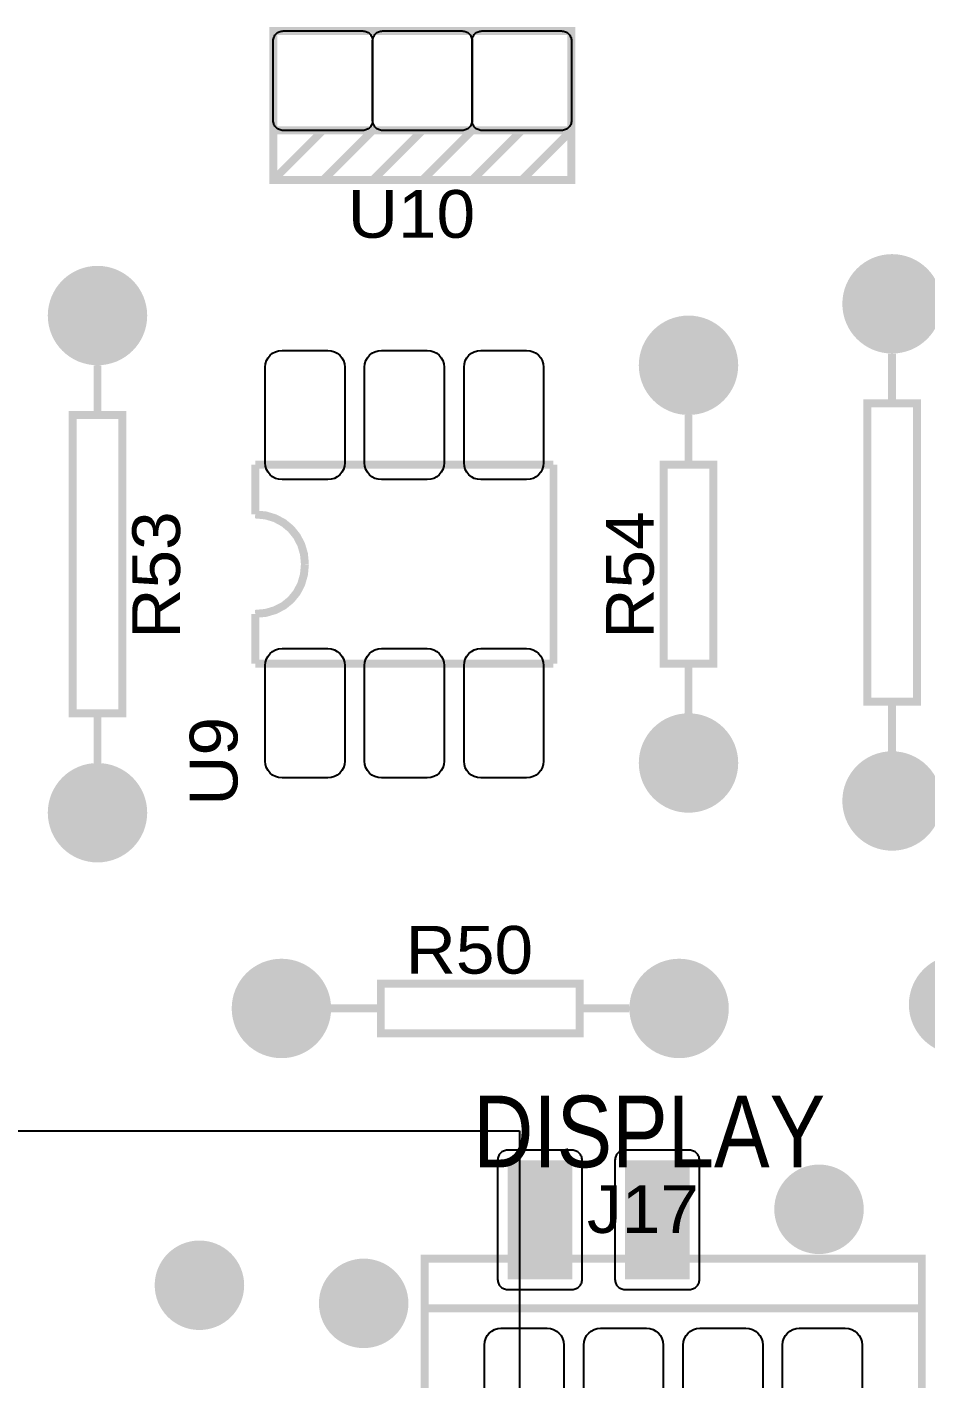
# Model space of a CAD drawing. Header units: inches. Extents: x 18.7 to 39.4, y 4.3 to 20.5.
# Drawn here: x 34.008 to 34.981, y 12.994 to 14.457 of the extents above; entities that cross this region are included whole.
import ezdxf

# ---------------------------------------------------------------- set-up
doc = ezdxf.new("R2010")
doc.units = ezdxf.units.IN
doc.header["$MEASUREMENT"] = 0
doc.layers.add('WIRES', color=7, linetype='Continuous')
doc.styles.get("Standard").update_dxf_attribs({"font": 'arial.ttf'})

# ---------------------------------------------------------------- blocks, each defined once
blk = doc.blocks.new('RPAD')
blk.add_trace([(-0.5, -0.5), (-0.5, 0.5), (0.5, -0.5), (0.5, 0.5)])
blk = doc.blocks.new('EPAD')
at = {"const_width": 0.5}
blk.add_lwpolyline([(-0.25, 0, 1), (0.25, 0, 1)], format="xyb", close=True, dxfattribs=at)
blk = doc.blocks.new('tarjetacontrol3')
at = {"const_width": 0.012}
for points in [[(51.4424, 41.9215), (51.8924, 41.9215), (51.8924, 42.0715), (51.4424, 42.0715), (51.4424, 41.9215)], [(51.4424, 41.9215), (51.8924, 41.9215), (51.8924, 42.0715), (51.4424, 42.0715), (51.4424, 41.9215)], [(51.4424, 41.9215), (51.8924, 41.9215), (51.8924, 42.0715), (51.4424, 42.0715), (51.4424, 41.9215)], [(51.8924, 41.9215), (51.8924, 41.8465), (51.4424, 41.8465), (51.4424, 41.9215)], [(51.5174, 41.9215), (51.4424, 41.8465)], [(51.8924, 41.9215), (51.8924, 41.8465), (51.4424, 41.8465), (51.4424, 41.9215)], [(51.5174, 41.9215), (51.4424, 41.8465)], [(51.8924, 41.9215), (51.8924, 41.8465), (51.4424, 41.8465), (51.4424, 41.9215)], [(51.5174, 41.9215), (51.4424, 41.8465)], [(51.5924, 41.9215), (51.5174, 41.8465)], [(51.5924, 41.9215), (51.5174, 41.8465)], [(51.5924, 41.9215), (51.5174, 41.8465)], [(51.6674, 41.9215), (51.5924, 41.8465)], [(51.6674, 41.9215), (51.5924, 41.8465)], [(51.6674, 41.9215), (51.5924, 41.8465)], [(51.7424, 41.9215), (51.6674, 41.8465)], [(51.7424, 41.9215), (51.6674, 41.8465)], [(51.7424, 41.9215), (51.6674, 41.8465)], [(51.8174, 41.9215), (51.7424, 41.8465)], [(51.8174, 41.9215), (51.7424, 41.8465)], [(51.8174, 41.9215), (51.7424, 41.8465)], [(51.8924, 41.9215), (51.8174, 41.8465)], [(51.8924, 41.9215), (51.8174, 41.8465)], [(51.8924, 41.9215), (51.8174, 41.8465)], [(52.3761, 41.5849), (52.3761, 41.5099)], [(52.3761, 41.5849), (52.3761, 41.5099)], [(52.3761, 41.5849), (52.3761, 41.5099)], [(51.1773, 41.5672), (51.1773, 41.4922)], [(51.1773, 41.5672), (51.1773, 41.4922)], [(51.1773, 41.5672), (51.1773, 41.4922)], [(52.3386, 41.0599), (52.4136, 41.0599), (52.4136, 41.5099), (52.3386, 41.5099), (52.3386, 41.0599)], [(52.3386, 41.0599), (52.4136, 41.0599), (52.4136, 41.5099), (52.3386, 41.5099), (52.3386, 41.0599)], [(52.3386, 41.0599), (52.4136, 41.0599), (52.4136, 41.5099), (52.3386, 41.5099), (52.3386, 41.0599)], [(51.1398, 41.0422), (51.2148, 41.0422), (51.2148, 41.4922), (51.1398, 41.4922), (51.1398, 41.0422)], [(51.1398, 41.0422), (51.2148, 41.0422), (51.2148, 41.4922), (51.1398, 41.4922), (51.1398, 41.0422)], [(51.1398, 41.0422), (51.2148, 41.0422), (51.2148, 41.4922), (51.1398, 41.4922), (51.1398, 41.0422)], [(52.069, 41.4172), (52.069, 41.4922)], [(52.069, 41.4172), (52.069, 41.4922)], [(52.069, 41.4172), (52.069, 41.4922)], [(51.4153, 41.3422), (51.4153, 41.4172)], [(51.4153, 41.4172), (51.8653, 41.4172)], [(51.4153, 41.3422), (51.4153, 41.4172)], [(51.4153, 41.4172), (51.8653, 41.4172)], [(51.4153, 41.3422), (51.4153, 41.4172)], [(51.4153, 41.4172), (51.8653, 41.4172)], [(51.8653, 41.1172), (51.8653, 41.4172)], [(51.8653, 41.1172), (51.8653, 41.4172)], [(51.8653, 41.1172), (51.8653, 41.4172)], [(52.0315, 41.1172), (52.1065, 41.1172), (52.1065, 41.4172), (52.0315, 41.4172), (52.0315, 41.1172)], [(52.0315, 41.1172), (52.1065, 41.1172), (52.1065, 41.4172), (52.0315, 41.4172), (52.0315, 41.1172)], [(52.0315, 41.1172), (52.1065, 41.1172), (52.1065, 41.4172), (52.0315, 41.4172), (52.0315, 41.1172)], [(51.4903, 41.2672), (51.4888, 41.2825), (51.4847, 41.2966), (51.478, 41.3094), (51.4691, 41.3204), (51.4581, 41.3295), (51.4453, 41.3364), (51.431, 41.3407), (51.4153, 41.3422)], [(51.4903, 41.2672), (51.4888, 41.2825), (51.4847, 41.2966), (51.478, 41.3094), (51.4691, 41.3204), (51.4581, 41.3295), (51.4453, 41.3364), (51.431, 41.3407), (51.4153, 41.3422)], [(51.4903, 41.2672), (51.4888, 41.2825), (51.4847, 41.2966), (51.478, 41.3094), (51.4691, 41.3204), (51.4581, 41.3295), (51.4453, 41.3364), (51.431, 41.3407), (51.4153, 41.3422)], [(51.4903, 41.2672), (51.4888, 41.2515), (51.4847, 41.2371), (51.478, 41.2243), (51.4691, 41.2134), (51.4581, 41.2044), (51.4453, 41.1978), (51.431, 41.1936), (51.4153, 41.1922)], [(51.4903, 41.2672), (51.4888, 41.2515), (51.4847, 41.2371), (51.478, 41.2243), (51.4691, 41.2134), (51.4581, 41.2044), (51.4453, 41.1978), (51.431, 41.1936), (51.4153, 41.1922)], [(51.4903, 41.2672), (51.4888, 41.2515), (51.4847, 41.2371), (51.478, 41.2243), (51.4691, 41.2134), (51.4581, 41.2044), (51.4453, 41.1978), (51.431, 41.1936), (51.4153, 41.1922)], [(51.4153, 41.1172), (51.4153, 41.1922)], [(51.4153, 41.1172), (51.4153, 41.1922)], [(51.4153, 41.1172), (51.4153, 41.1922)], [(51.4153, 41.1172), (51.8653, 41.1172)], [(51.4153, 41.1172), (51.8653, 41.1172)], [(51.4153, 41.1172), (51.8653, 41.1172)], [(52.069, 41.0422), (52.069, 41.1172)], [(52.069, 41.0422), (52.069, 41.1172)], [(52.069, 41.0422), (52.069, 41.1172)], [(52.3761, 41.0599), (52.3761, 40.9849)], [(52.3761, 41.0599), (52.3761, 40.9849)], [(52.3761, 41.0599), (52.3761, 40.9849)], [(51.1773, 41.0422), (51.1773, 40.9672)], [(51.1773, 41.0422), (51.1773, 40.9672)], [(51.1773, 41.0422), (51.1773, 40.9672)], [(51.6048, 40.5594), (51.9048, 40.5594), (51.9048, 40.6344), (51.6048, 40.6344), (51.6048, 40.5594)], [(51.6048, 40.5594), (51.9048, 40.5594), (51.9048, 40.6344), (51.6048, 40.6344), (51.6048, 40.5594)], [(51.6048, 40.5594), (51.9048, 40.5594), (51.9048, 40.6344), (51.6048, 40.6344), (51.6048, 40.5594)], [(51.5298, 40.5969), (51.6048, 40.5969)], [(51.5298, 40.5969), (51.6048, 40.5969)], [(51.5298, 40.5969), (51.6048, 40.5969)], [(51.9048, 40.5969), (51.9798, 40.5969)], [(51.9048, 40.5969), (51.9798, 40.5969)], [(51.9048, 40.5969), (51.9798, 40.5969)], [(51.671, 39.8445), (52.421, 39.8445), (52.421, 40.2195), (51.671, 40.2195), (51.671, 39.8445)], [(51.671, 39.8445), (52.421, 39.8445), (52.421, 40.2195), (51.671, 40.2195), (51.671, 39.8445)], [(51.671, 39.8445), (52.421, 39.8445), (52.421, 40.2195), (51.671, 40.2195), (51.671, 39.8445)], [(51.671, 40.1445), (52.421, 40.1445)], [(51.671, 40.1445), (52.421, 40.1445)], [(51.671, 40.1445), (52.421, 40.1445)]]:
    blk.add_lwpolyline(points, dxfattribs=at)
for points in [[(51.5774, 41.9215), (51.4574, 41.9215), (51.4559, 41.9216), (51.4544, 41.9218), (51.4529, 41.9222), (51.4515, 41.9227), (51.4502, 41.9233), (51.449, 41.924), (51.4478, 41.9249), (51.4468, 41.9258), (51.4458, 41.9269), (51.445, 41.9281), (51.4442, 41.9293), (51.4436, 41.9306), (51.4431, 41.932), (51.4427, 41.9334), (51.4425, 41.9349), (51.4424, 41.9365), (51.4424, 42.0565), (51.4425, 42.0581), (51.4427, 42.0596), (51.4431, 42.061), (51.4436, 42.0624), (51.4442, 42.0637), (51.445, 42.065), (51.4458, 42.0661), (51.4468, 42.0672), (51.4478, 42.0681), (51.449, 42.069), (51.4502, 42.0697), (51.4515, 42.0703), (51.4529, 42.0708), (51.4544, 42.0712), (51.4559, 42.0714), (51.4574, 42.0715), (51.5774, 42.0715), (51.579, 42.0714), (51.5805, 42.0712), (51.582, 42.0708), (51.5833, 42.0703), (51.5847, 42.0697), (51.5859, 42.069), (51.587, 42.0681), (51.5881, 42.0672), (51.5891, 42.0661), (51.5899, 42.065), (51.5907, 42.0637), (51.5913, 42.0624), (51.5918, 42.061), (51.5921, 42.0596), (51.5924, 42.0581), (51.5924, 42.0565), (51.5924, 41.9365), (51.5924, 41.9349), (51.5921, 41.9334), (51.5918, 41.932), (51.5913, 41.9306), (51.5907, 41.9293), (51.5899, 41.9281), (51.5891, 41.9269), (51.5881, 41.9258), (51.587, 41.9249), (51.5859, 41.924), (51.5847, 41.9233), (51.5833, 41.9227), (51.582, 41.9222), (51.5805, 41.9218), (51.579, 41.9216), (51.5774, 41.9215)], [(51.7274, 41.9215), (51.6074, 41.9215), (51.6059, 41.9216), (51.6044, 41.9218), (51.6029, 41.9222), (51.6015, 41.9227), (51.6002, 41.9233), (51.599, 41.924), (51.5978, 41.9249), (51.5968, 41.9258), (51.5958, 41.9269), (51.595, 41.9281), (51.5942, 41.9293), (51.5936, 41.9306), (51.5931, 41.932), (51.5927, 41.9334), (51.5925, 41.9349), (51.5924, 41.9365), (51.5924, 42.0565), (51.5925, 42.0581), (51.5927, 42.0596), (51.5931, 42.061), (51.5936, 42.0624), (51.5942, 42.0637), (51.595, 42.065), (51.5958, 42.0661), (51.5968, 42.0672), (51.5978, 42.0681), (51.599, 42.069), (51.6002, 42.0697), (51.6015, 42.0703), (51.6029, 42.0708), (51.6044, 42.0712), (51.6059, 42.0714), (51.6074, 42.0715), (51.7274, 42.0715), (51.729, 42.0714), (51.7305, 42.0712), (51.732, 42.0708), (51.7333, 42.0703), (51.7347, 42.0697), (51.7359, 42.069), (51.737, 42.0681), (51.7381, 42.0672), (51.7391, 42.0661), (51.7399, 42.065), (51.7407, 42.0637), (51.7413, 42.0624), (51.7418, 42.061), (51.7421, 42.0596), (51.7424, 42.0581), (51.7424, 42.0565), (51.7424, 41.9365), (51.7424, 41.9349), (51.7421, 41.9334), (51.7418, 41.932), (51.7413, 41.9306), (51.7407, 41.9293), (51.7399, 41.9281), (51.7391, 41.9269), (51.7381, 41.9258), (51.737, 41.9249), (51.7359, 41.924), (51.7347, 41.9233), (51.7333, 41.9227), (51.732, 41.9222), (51.7305, 41.9218), (51.729, 41.9216), (51.7274, 41.9215)], [(51.8774, 41.9215), (51.7574, 41.9215), (51.7559, 41.9216), (51.7544, 41.9218), (51.7529, 41.9222), (51.7515, 41.9227), (51.7502, 41.9233), (51.749, 41.924), (51.7478, 41.9249), (51.7468, 41.9258), (51.7458, 41.9269), (51.745, 41.9281), (51.7442, 41.9293), (51.7436, 41.9306), (51.7431, 41.932), (51.7427, 41.9334), (51.7425, 41.9349), (51.7424, 41.9365), (51.7424, 42.0565), (51.7425, 42.0581), (51.7427, 42.0596), (51.7431, 42.061), (51.7436, 42.0624), (51.7442, 42.0637), (51.745, 42.065), (51.7458, 42.0661), (51.7468, 42.0672), (51.7478, 42.0681), (51.749, 42.069), (51.7502, 42.0697), (51.7515, 42.0703), (51.7529, 42.0708), (51.7544, 42.0712), (51.7559, 42.0714), (51.7574, 42.0715), (51.8774, 42.0715), (51.879, 42.0714), (51.8805, 42.0712), (51.882, 42.0708), (51.8833, 42.0703), (51.8847, 42.0697), (51.8859, 42.069), (51.887, 42.0681), (51.8881, 42.0672), (51.8891, 42.0661), (51.8899, 42.065), (51.8907, 42.0637), (51.8913, 42.0624), (51.8918, 42.061), (51.8921, 42.0596), (51.8924, 42.0581), (51.8924, 42.0565), (51.8924, 41.9365), (51.8924, 41.9349), (51.8921, 41.9334), (51.8918, 41.932), (51.8913, 41.9306), (51.8907, 41.9293), (51.8899, 41.9281), (51.8891, 41.9269), (51.8881, 41.9258), (51.887, 41.9249), (51.8859, 41.924), (51.8847, 41.9233), (51.8833, 41.9227), (51.882, 41.9222), (51.8805, 41.9218), (51.879, 41.9216), (51.8774, 41.9215)], [(51.4558, 41.5897), (51.5248, 41.5897), (51.53, 41.5892), (51.5348, 41.5877), (51.5391, 41.5854), (51.5429, 41.5823), (51.546, 41.5785), (51.5483, 41.5742), (51.5498, 41.5694), (51.5503, 41.5642), (51.5503, 41.4202), (51.5498, 41.415), (51.5483, 41.4101), (51.546, 41.4058), (51.5429, 41.402), (51.5391, 41.399), (51.5348, 41.3966), (51.53, 41.3952), (51.5248, 41.3947), (51.4558, 41.3947), (51.4506, 41.3952), (51.4457, 41.3966), (51.4414, 41.399), (51.4376, 41.402), (51.4346, 41.4058), (51.4322, 41.4101), (51.4308, 41.415), (51.4303, 41.4202), (51.4303, 41.5642), (51.4308, 41.5694), (51.4322, 41.5742), (51.4346, 41.5785), (51.4376, 41.5823), (51.4414, 41.5854), (51.4457, 41.5877), (51.4506, 41.5892), (51.4558, 41.5897)], [(51.6058, 41.5897), (51.6748, 41.5897), (51.68, 41.5892), (51.6848, 41.5877), (51.6891, 41.5854), (51.6929, 41.5823), (51.696, 41.5785), (51.6983, 41.5742), (51.6998, 41.5694), (51.7003, 41.5642), (51.7003, 41.4202), (51.6998, 41.415), (51.6983, 41.4101), (51.696, 41.4058), (51.6929, 41.402), (51.6891, 41.399), (51.6848, 41.3966), (51.68, 41.3952), (51.6748, 41.3947), (51.6058, 41.3947), (51.6006, 41.3952), (51.5957, 41.3966), (51.5914, 41.399), (51.5876, 41.402), (51.5846, 41.4058), (51.5822, 41.4101), (51.5808, 41.415), (51.5803, 41.4202), (51.5803, 41.5642), (51.5808, 41.5694), (51.5822, 41.5742), (51.5846, 41.5785), (51.5876, 41.5823), (51.5914, 41.5854), (51.5957, 41.5877), (51.6006, 41.5892), (51.6058, 41.5897)], [(51.7558, 41.5897), (51.8248, 41.5897), (51.83, 41.5892), (51.8348, 41.5877), (51.8391, 41.5854), (51.8429, 41.5823), (51.846, 41.5785), (51.8483, 41.5742), (51.8498, 41.5694), (51.8503, 41.5642), (51.8503, 41.4202), (51.8498, 41.415), (51.8483, 41.4101), (51.846, 41.4058), (51.8429, 41.402), (51.8391, 41.399), (51.8348, 41.3966), (51.83, 41.3952), (51.8248, 41.3947), (51.7558, 41.3947), (51.7506, 41.3952), (51.7457, 41.3966), (51.7414, 41.399), (51.7376, 41.402), (51.7346, 41.4058), (51.7322, 41.4101), (51.7308, 41.415), (51.7303, 41.4202), (51.7303, 41.5642), (51.7308, 41.5694), (51.7322, 41.5742), (51.7346, 41.5785), (51.7376, 41.5823), (51.7414, 41.5854), (51.7457, 41.5877), (51.7506, 41.5892), (51.7558, 41.5897)], [(51.4558, 41.1397), (51.5248, 41.1397), (51.53, 41.1392), (51.5348, 41.1377), (51.5391, 41.1354), (51.5429, 41.1323), (51.546, 41.1285), (51.5483, 41.1242), (51.5498, 41.1194), (51.5503, 41.1142), (51.5503, 40.9702), (51.5498, 40.965), (51.5483, 40.9601), (51.546, 40.9558), (51.5429, 40.952), (51.5391, 40.949), (51.5348, 40.9466), (51.53, 40.9452), (51.5248, 40.9447), (51.4558, 40.9447), (51.4506, 40.9452), (51.4457, 40.9466), (51.4414, 40.949), (51.4376, 40.952), (51.4346, 40.9558), (51.4322, 40.9601), (51.4308, 40.965), (51.4303, 40.9702), (51.4303, 41.1142), (51.4308, 41.1194), (51.4322, 41.1242), (51.4346, 41.1285), (51.4376, 41.1323), (51.4414, 41.1354), (51.4457, 41.1377), (51.4506, 41.1392), (51.4558, 41.1397)], [(51.6058, 41.1397), (51.6748, 41.1397), (51.68, 41.1392), (51.6848, 41.1377), (51.6891, 41.1354), (51.6929, 41.1323), (51.696, 41.1285), (51.6983, 41.1242), (51.6998, 41.1194), (51.7003, 41.1142), (51.7003, 40.9702), (51.6998, 40.965), (51.6983, 40.9601), (51.696, 40.9558), (51.6929, 40.952), (51.6891, 40.949), (51.6848, 40.9466), (51.68, 40.9452), (51.6748, 40.9447), (51.6058, 40.9447), (51.6006, 40.9452), (51.5957, 40.9466), (51.5914, 40.949), (51.5876, 40.952), (51.5846, 40.9558), (51.5822, 40.9601), (51.5808, 40.965), (51.5803, 40.9702), (51.5803, 41.1142), (51.5808, 41.1194), (51.5822, 41.1242), (51.5846, 41.1285), (51.5876, 41.1323), (51.5914, 41.1354), (51.5957, 41.1377), (51.6006, 41.1392), (51.6058, 41.1397)], [(51.7558, 41.1397), (51.8248, 41.1397), (51.83, 41.1392), (51.8348, 41.1377), (51.8391, 41.1354), (51.8429, 41.1323), (51.846, 41.1285), (51.8483, 41.1242), (51.8498, 41.1194), (51.8503, 41.1142), (51.8503, 40.9702), (51.8498, 40.965), (51.8483, 40.9601), (51.846, 40.9558), (51.8429, 40.952), (51.8391, 40.949), (51.8348, 40.9466), (51.83, 40.9452), (51.8248, 40.9447), (51.7558, 40.9447), (51.7506, 40.9452), (51.7457, 40.9466), (51.7414, 40.949), (51.7376, 40.952), (51.7346, 40.9558), (51.7322, 40.9601), (51.7308, 40.965), (51.7303, 40.9702), (51.7303, 41.1142), (51.7308, 41.1194), (51.7322, 41.1242), (51.7346, 41.1285), (51.7376, 41.1323), (51.7414, 41.1354), (51.7457, 41.1377), (51.7506, 41.1392), (51.7558, 41.1397)], [(51.8935, 40.383), (51.796, 40.383), (51.7945, 40.3829), (51.793, 40.3827), (51.7915, 40.3823), (51.7901, 40.3818), (51.7888, 40.3812), (51.7876, 40.3805), (51.7864, 40.3796), (51.7854, 40.3787), (51.7844, 40.3776), (51.7835, 40.3765), (51.7828, 40.3752), (51.7822, 40.3739), (51.7817, 40.3725), (51.7813, 40.3711), (51.7811, 40.3696), (51.781, 40.368), (51.781, 40.188), (51.7811, 40.1864), (51.7813, 40.1849), (51.7817, 40.1835), (51.7822, 40.1821), (51.7828, 40.1808), (51.7835, 40.1795), (51.7844, 40.1784), (51.7854, 40.1773), (51.7864, 40.1764), (51.7876, 40.1755), (51.7888, 40.1748), (51.7901, 40.1742), (51.7915, 40.1737), (51.793, 40.1733), (51.7945, 40.1731), (51.796, 40.173), (51.8935, 40.173), (51.8951, 40.1731), (51.8966, 40.1733), (51.898, 40.1737), (51.8994, 40.1742), (51.9007, 40.1748), (51.902, 40.1755), (51.9031, 40.1764), (51.9042, 40.1773), (51.9051, 40.1784), (51.906, 40.1795), (51.9067, 40.1808), (51.9074, 40.1821), (51.9079, 40.1835), (51.9082, 40.1849), (51.9084, 40.1864), (51.9085, 40.188), (51.9085, 40.368), (51.9084, 40.3696), (51.9082, 40.3711), (51.9079, 40.3725), (51.9074, 40.3739), (51.9067, 40.3752), (51.906, 40.3765), (51.9051, 40.3776), (51.9042, 40.3787), (51.9031, 40.3796), (51.902, 40.3805), (51.9007, 40.3812), (51.8994, 40.3818), (51.898, 40.3823), (51.8966, 40.3827), (51.8951, 40.3829), (51.8935, 40.383)], [(52.0705, 40.383), (51.973, 40.383), (51.9715, 40.3829), (51.97, 40.3827), (51.9685, 40.3823), (51.9671, 40.3818), (51.9658, 40.3812), (51.9646, 40.3805), (51.9634, 40.3796), (51.9624, 40.3787), (51.9614, 40.3776), (51.9605, 40.3765), (51.9598, 40.3752), (51.9592, 40.3739), (51.9587, 40.3725), (51.9583, 40.3711), (51.9581, 40.3696), (51.958, 40.368), (51.958, 40.188), (51.9581, 40.1864), (51.9583, 40.1849), (51.9587, 40.1835), (51.9592, 40.1821), (51.9598, 40.1808), (51.9605, 40.1795), (51.9614, 40.1784), (51.9624, 40.1773), (51.9634, 40.1764), (51.9646, 40.1755), (51.9658, 40.1748), (51.9671, 40.1742), (51.9685, 40.1737), (51.97, 40.1733), (51.9715, 40.1731), (51.973, 40.173), (52.0705, 40.173), (52.0721, 40.1731), (52.0736, 40.1733), (52.075, 40.1737), (52.0764, 40.1742), (52.0777, 40.1748), (52.079, 40.1755), (52.0801, 40.1764), (52.0812, 40.1773), (52.0821, 40.1784), (52.083, 40.1795), (52.0837, 40.1808), (52.0844, 40.1821), (52.0849, 40.1835), (52.0852, 40.1849), (52.0854, 40.1864), (52.0855, 40.188), (52.0855, 40.368), (52.0854, 40.3696), (52.0852, 40.3711), (52.0849, 40.3725), (52.0844, 40.3739), (52.0837, 40.3752), (52.083, 40.3765), (52.0821, 40.3776), (52.0812, 40.3787), (52.0801, 40.3796), (52.079, 40.3805), (52.0777, 40.3812), (52.0764, 40.3818), (52.075, 40.3823), (52.0736, 40.3827), (52.0721, 40.3829), (52.0705, 40.383)]]:
    blk.add_lwpolyline(points, close=True)
for points in [[(51.761, 39.9), (51.761, 40.089), (51.7615, 40.0943), (51.763, 40.0991), (51.7653, 40.1034), (51.7684, 40.1072), (51.7721, 40.1103), (51.7765, 40.1126), (51.7813, 40.114), (51.7865, 40.1145), (51.7865, 40.1145), (51.8555, 40.1145), (51.8607, 40.114), (51.8655, 40.1126), (51.8699, 40.1103), (51.8736, 40.1072), (51.8767, 40.1034), (51.879, 40.0991), (51.8805, 40.0943), (51.881, 40.089), (51.881, 39.9)], [(51.911, 39.9), (51.911, 40.089), (51.9115, 40.0943), (51.913, 40.0991), (51.9153, 40.1034), (51.9184, 40.1072), (51.9221, 40.1103), (51.9265, 40.1126), (51.9313, 40.114), (51.9365, 40.1145), (51.9365, 40.1145), (52.0055, 40.1145), (52.0107, 40.114), (52.0155, 40.1126), (52.0199, 40.1103), (52.0236, 40.1072), (52.0267, 40.1034), (52.029, 40.0991), (52.0305, 40.0943), (52.031, 40.089), (52.031, 39.9)], [(52.061, 39.9), (52.061, 40.089), (52.0615, 40.0943), (52.063, 40.0991), (52.0653, 40.1034), (52.0684, 40.1072), (52.0721, 40.1103), (52.0765, 40.1126), (52.0813, 40.114), (52.0865, 40.1145), (52.0865, 40.1145), (52.1555, 40.1145), (52.1607, 40.114), (52.1655, 40.1126), (52.1699, 40.1103), (52.1736, 40.1072), (52.1767, 40.1034), (52.179, 40.0991), (52.1805, 40.0943), (52.181, 40.089), (52.181, 39.9)], [(52.211, 39.9), (52.211, 40.089), (52.2115, 40.0943), (52.213, 40.0991), (52.2153, 40.1034), (52.2184, 40.1072), (52.2221, 40.1103), (52.2265, 40.1126), (52.2313, 40.114), (52.2365, 40.1145), (52.2365, 40.1145), (52.3055, 40.1145), (52.3107, 40.114), (52.3155, 40.1126), (52.3199, 40.1103), (52.3236, 40.1072), (52.3267, 40.1034), (52.329, 40.0991), (52.3305, 40.0943), (52.331, 40.089), (52.331, 39.9)]]:
    blk.add_lwpolyline(points)
for name, p, xscale, yscale in [('EPAD', (52.3761, 41.6599), 0.15, 0.15), ('EPAD', (51.1773, 41.6422), 0.15, 0.15), ('EPAD', (52.069, 41.5672), 0.15, 0.15), ('EPAD', (52.069, 40.9672), 0.15, 0.15), ('EPAD', (52.3761, 40.9099), 0.15, 0.15), ('EPAD', (51.1773, 40.8922), 0.15, 0.15), ('EPAD', (51.4548, 40.5969), 0.15, 0.15), ('EPAD', (52.0548, 40.5969), 0.15, 0.15), ('EPAD', (52.4765, 40.6028), 0.15, 0.15), ('RPAD', (51.8448, 40.278), 0.0975, 0.18), ('RPAD', (52.0218, 40.278), 0.0975, 0.18), ('EPAD', (52.2659, 40.2939), 0.135, 0.135), ('EPAD', (51.3311, 40.1793), 0.135, 0.135), ('EPAD', (51.5789, 40.152), 0.135, 0.135)]:
    blk.add_blockref(name, p, dxfattribs=dict(xscale=xscale, yscale=yscale))
for s, height, width, p in [('U10', 0.072, 1.041667, (51.5549, 41.7595)), ('U10', 0.072, 1.041667, (51.5549, 41.7595)), ('U10', 0.072, 1.041667, (51.5549, 41.7595)), ('R50', 0.072, 1.041667, (51.6423, 40.6494)), ('R50', 0.072, 1.041667, (51.6423, 40.6494)), ('R50', 0.072, 1.041667, (51.6423, 40.6494)), ('DISPLAY', 0.108, 0.833333, (51.7442, 40.3573)), ('DISPLAY', 0.108, 0.833333, (51.7442, 40.3573)), ('DISPLAY', 0.108, 0.833333, (51.7442, 40.3573)), ('J17', 0.072, 1.041667, (51.9158, 40.2582)), ('J17', 0.072, 1.041667, (51.9158, 40.2582)), ('J17', 0.072, 1.041667, (51.9158, 40.2582))]:
    blk.add_text(s, height=height, dxfattribs=dict(width=width)).set_placement(p)
at = {"width": 1.041667}
for s, p in [('R53', (51.3018, 41.1547)), ('R53', (51.3018, 41.1547)), ('R53', (51.3018, 41.1547)), ('R54', (52.0165, 41.1547)), ('R54', (52.0165, 41.1547)), ('R54', (52.0165, 41.1547)), ('U9', (51.3885, 40.9028)), ('U9', (51.3885, 40.9028)), ('U9', (51.3885, 40.9028))]:
    blk.add_text(s, height=0.072, rotation=90, dxfattribs=at).set_placement(p)

msp = doc.modelspace()

# ---------------------------------------------------------------- linework, layer by layer
at = {"layer": 'WIRES'}
for p, q in [((29.5731, 13.2621), (34.5412, 13.2621)), ((34.5412, 13.2621), (34.5412, 12.9667))]:
    msp.add_line(p, q, dxfattribs=at)

# ---------------------------------------------------------------- block references
at = {"xscale": 0.7177824070806114, "yscale": 0.7177824070806114, "zscale": 0.7177824070806114}
msp.add_blockref('tarjetacontrol3', (-2.6499, -15.745), dxfattribs=at)

doc.saveas('drawing.dxf')
